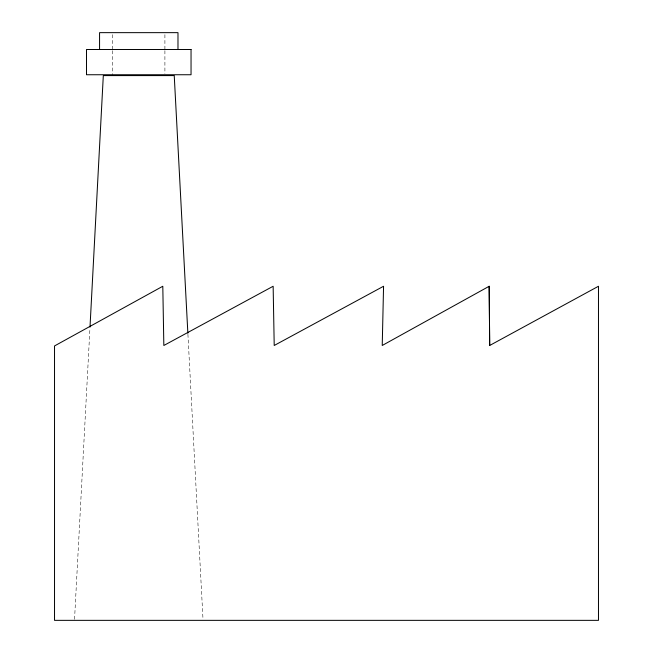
<?xml version="1.0" encoding="UTF-8"?>
<svg xmlns="http://www.w3.org/2000/svg" width="653" height="653" viewBox="0 0 653 653"><rect width="100%" height="100%" fill="white"/><g stroke="black" fill="none" stroke-linecap="round" stroke-linejoin="round"><path stroke-width="0.49" stroke-dasharray="3.27 2.45" d="M74.54 619.33L89.951 328.116M187.917 334.222L203.01 619.33M164.907 34.658L164.907 49.685M164.907 50.689L164.907 73.74M112.642 34.658L112.642 49.685M112.642 50.689L112.642 74.744"/><path stroke-width="0.98" d="M90 327.096L103.313 75.593L174.237 75.593L187.868 333.21M489.195 286.259L382.234 345.478L383.564 286.259L274.211 345.478L273.142 286.259L163.838 345.478L162.801 286.259L54.526 345.943L54.526 620.35L598.475 620.35L598.475 286.259L489.685 345.478L489.179 286.259L489.693 345.478M177.983 49.489L177.983 32.65L99.566 32.65L99.566 49.489M191.043 49.489L86.49 49.489L86.49 74.744L191.043 74.744L191.043 49.489"/></g></svg>
